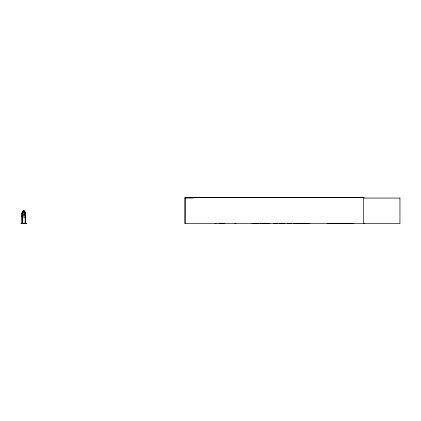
<?xml version="1.0" encoding="UTF-8"?>
<svg xmlns="http://www.w3.org/2000/svg" width="421" height="421" viewBox="0 0 421 421"><rect width="100%" height="100%" fill="white"/><g stroke="black" fill="none" stroke-linecap="round" stroke-linejoin="round"><path stroke-width="0.63" d="M273.739 223.419L277.581 223.262M287.438 223.419L291.253 223.262M258.789 223.419L252.021 223.262M21.929 215.841L22.334 217.094L25.086 217.094L25.407 215.831L25.392 212.473L25.039 212.047L22.345 212.047M25.071 217.094L25.449 215.836M285.054 223.262L282.354 223.262M262.746 223.44L260.278 223.419M279.523 223.446L281.491 223.262M21.05 223.467L26.434 223.451M21.197 223.446L22.634 223.44M215.063 223.446L216.11 223.44M22.345 212.005L21.913 212.452L21.934 223.472M363.686 197.581L184.835 197.581L184.835 223.472L364.254 223.472M185.256 198.059L193.034 198.059M25.418 223.472L25.434 212.458L25.06 212.005L24.26 212.005L24.276 210.747L23.087 210.747L23.102 212.005L22.329 212.005M21.971 213.221L22.339 213.221L22.376 223.472M25.144 213.221L25.518 213.221L25.507 223.472M21.934 223.098L22.376 223.098M25.555 223.098L25.107 223.098L25.107 223.472L25.197 213.221M22.329 223.204L25.16 223.204M24.823 223.472L26.286 223.446M293.353 223.372L309.951 223.446M327.606 223.409L339.526 223.409M339.736 223.372L353.877 223.446M234.944 223.44L235.939 223.262M24.855 223.44L26.27 223.44M364.107 198.059L364.107 197.312L185.256 197.312L185.256 223.472M269.824 223.262L263.241 223.262M224.367 223.262L218.941 223.262M25.239 223.098L25.244 223.472M24.26 210.747L24.234 212.047L24.807 212.468L24.807 214.826L24.218 215.831L23.123 215.831L22.539 214.826L22.539 212.468L23.123 212.047L23.123 210.789M22.666 223.472L21.25 223.472M22.292 213.221L22.329 223.472M22.239 223.098L22.239 223.472M22.018 213.221L22.071 223.472M399.95 198.059L363.686 198.059L363.686 223.688L399.95 223.688L399.95 198.059M24.023 211L23.323 211L23.323 211.416L24.023 211.416L24.023 211M24.218 212.468L23.123 212.468L23.123 214.826L24.218 214.826L24.218 212.468"/></g></svg>
